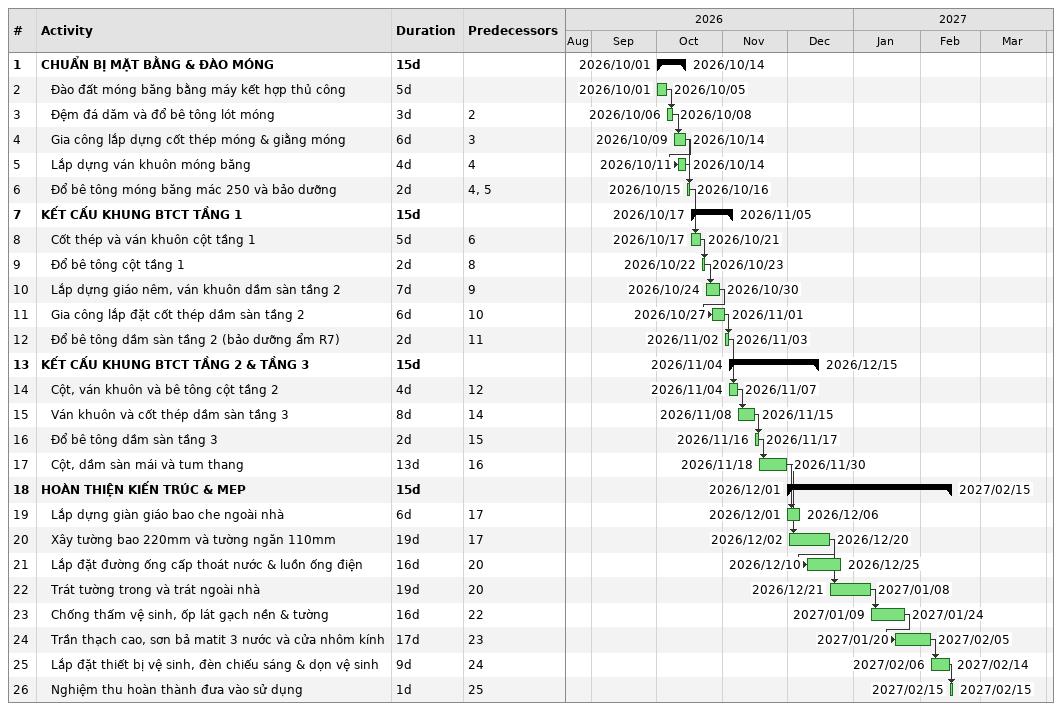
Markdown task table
| ID | Level | Task | Duration | Start | Finish | Predecessors |
|---|---|---|---|---|---|---|
| 1 | 1 | **CHUẨN BỊ MẶT BẰNG & ĐÀO MÓNG** | 15d | 2026-10-01 | 2026-10-14 |  |
| 2 | 2 | Đào đất móng băng bằng máy kết hợp thủ công | 5d | 2026-10-01 | 2026-10-05 |  |
| 3 | 2 | Đệm đá dăm và đổ bê tông lót móng | 3d | 2026-10-06 | 2026-10-08 | 2 |
| 4 | 2 | Gia công lắp dựng cốt thép móng & giằng móng | 6d | 2026-10-09 | 2026-10-14 | 3 |
| 5 | 2 | Lắp dựng ván khuôn móng băng | 4d | 2026-10-11 | 2026-10-14 | 4 |
| 6 | 2 | Đổ bê tông móng băng mác 250 và bảo dưỡng | 2d | 2026-10-15 | 2026-10-16 | 4, 5 |
| 7 | 1 | **KẾT CẤU KHUNG BTCT TẦNG 1** | 15d | 2026-10-17 | 2026-11-05 |  |
| 8 | 2 | Cốt thép và ván khuôn cột tầng 1 | 5d | 2026-10-17 | 2026-10-21 | 6 |
| 9 | 2 | Đổ bê tông cột tầng 1 | 2d | 2026-10-22 | 2026-10-23 | 8 |
| 10 | 2 | Lắp dựng giáo nêm, ván khuôn dầm sàn tầng 2 | 7d | 2026-10-24 | 2026-10-30 | 9 |
| 11 | 2 | Gia công lắp đặt cốt thép dầm sàn tầng 2 | 6d | 2026-10-27 | 2026-11-01 | 10 |
| 12 | 2 | Đổ bê tông dầm sàn tầng 2 (bảo dưỡng ẩm R7) | 2d | 2026-11-02 | 2026-11-03 | 11 |
| 13 | 1 | **KẾT CẤU KHUNG BTCT TẦNG 2 & TẦNG 3** | 15d | 2026-11-04 | 2026-12-15 |  |
| 14 | 2 | Cột, ván khuôn và bê tông cột tầng 2 | 4d | 2026-11-04 | 2026-11-07 | 12 |
| 15 | 2 | Ván khuôn và cốt thép dầm sàn tầng 3 | 8d | 2026-11-08 | 2026-11-15 | 14 |
| 16 | 2 | Đổ bê tông dầm sàn tầng 3 | 2d | 2026-11-16 | 2026-11-17 | 15 |
| 17 | 2 | Cột, dầm sàn mái và tum thang | 13d | 2026-11-18 | 2026-11-30 | 16 |
| 18 | 1 | **HOÀN THIỆN KIẾN TRÚC & MEP** | 15d | 2026-12-01 | 2027-02-15 |  |
| 19 | 2 | Lắp dựng giàn giáo bao che ngoài nhà | 6d | 2026-12-01 | 2026-12-06 | 17 |
| 20 | 2 | Xây tường bao 220mm và tường ngăn 110mm | 19d | 2026-12-02 | 2026-12-20 | 17 |
| 21 | 2 | Lắp đặt đường ống cấp thoát nước & luồn ống điện | 16d | 2026-12-10 | 2026-12-25 | 20 |
| 22 | 2 | Trát tường trong và trát ngoài nhà | 19d | 2026-12-21 | 2027-01-08 | 20 |
| 23 | 2 | Chống thấm vệ sinh, ốp lát gạch nền & tường | 16d | 2027-01-09 | 2027-01-24 | 22 |
| 24 | 2 | Trần thạch cao, sơn bả matit 3 nước và cửa nhôm kính | 17d | 2027-01-20 | 2027-02-05 | 23 |
| 25 | 2 | Lắp đặt thiết bị vệ sinh, đèn chiếu sáng & dọn vệ sinh | 9d | 2027-02-06 | 2027-02-14 | 24 |
| 26 | 2 | Nghiệm thu hoàn thành đưa vào sử dụng | 1d | 2027-02-15 | 2027-02-15 | 25 |
